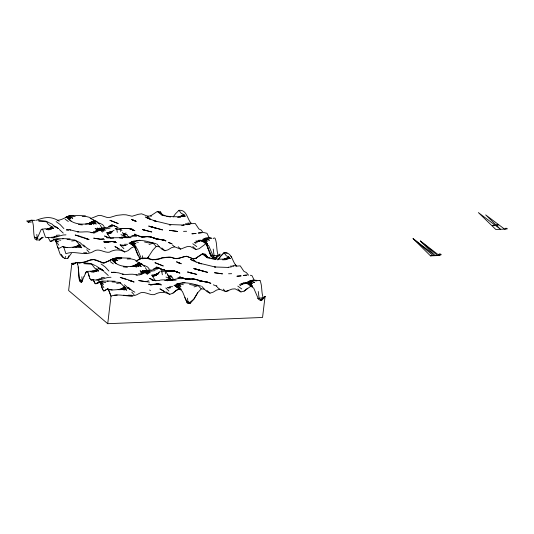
<?xml version="1.0" encoding="UTF-8"?>
<svg xmlns="http://www.w3.org/2000/svg" width="534" height="534" viewBox="0 0 534 534"><rect width="100%" height="100%" fill="white"/><g stroke="black" fill="none" stroke-linecap="round" stroke-linejoin="round"><path stroke-width="0.8" d="M264.03 297.885L265.051 296.55L261.5 300.448L260.719 299.781L265.051 296.544L262.554 317.463L107.728 323.691L111.012 296.15L108.382 289.274L107.554 288.974L103.83 290.95C101.28 288.687 102.067 284.495 99.704 282.079L98.89 281.992L96.053 283.748L95.206 283.634L93.076 279.763L91.314 280.076L90.5 279.642M83.951 276.692L81.589 282.312L80.767 281.959L79.946 281.291L79.286 279.609L78.204 266.987M83.985 276.705L86.248 271.873L87.169 271.399L93.37 271.078L96.4 271.519L92.502 271.159L90.913 271.506M61.176 254.738L62.278 256.58L64.627 258.576L67.725 258.449L68.913 255.753M32.908 220.589L26.7 220.956L28.275 222.211L31.119 220.121L31.967 220.242C34.597 226.062 32.748 232.957 34.917 238.892L36.526 239.899L41.218 229.466L45.256 228.712L51.377 229.113L47.473 228.759L50.623 228.178L53.66 228.525C51.698 225.875 47.833 225.455 46.698 221.777L38.869 221.27M82.71 279.843L81.555 282.306L80.734 281.959M64.627 258.576L65.755 256.387M85.193 273.782L86.288 271.873L87.209 271.392L87.963 272.313L89.825 278.394M265.051 296.544L261.506 300.448L258.549 299.36L253.723 288.113L250.88 286.164L244.118 291.13L240.941 291.924L235.14 288.854L232.036 289.068L225.582 291.524L219.688 289.241L216.497 290.122L213.166 292.178L209.969 293.166L207.065 291.691L204.282 289.154L201.238 288.861L197.687 292.779L193.835 299.207L190.264 303.312L187.227 302.932L182.428 291.471L179.658 288.861L177.215 287.646L174.858 285.69L178.036 284.909L180.946 286.311L177.275 284.035L174.004 285.59M147.277 258.556L152.657 250.373L156.208 246.454L159.252 246.755L162.036 249.285L164.939 250.76L168.143 249.778L171.467 247.716L174.658 246.835L180.552 249.118L187.007 246.661L190.117 246.448L195.918 249.518L199.095 248.724L205.85 243.758L208.701 245.707L213.527 256.954L216.477 258.042L220.021 254.144L215.696 257.375L216.477 258.042L212.599 257.501L211.03 256.173C208.126 250.867 207.686 243.718 203.427 239.279L206.518 239.172L209.475 240.247L205.77 238.237L202.546 239.386L206.518 239.172L207.139 241.234L204.222 239.833L201.011 240.901L204.949 240.994L207.653 244.138L204.222 239.833M197.687 292.779L193.835 299.207L189.483 302.644M492.809 225.341L493.249 225.201M494.284 225.622L493.897 225.728M496.774 224.814L498.282 225.001L496.774 224.901M36.526 239.899L39.583 240.093L40.631 238.551M218.293 259.678L220.609 256.4L224.113 252.836L227.164 253.103M67.725 258.449L71.429 253.283M173.216 216.924L175.519 213.733L179.01 210.309C187.307 209.482 187.067 219.968 191.719 223.699L195.204 223.452L198.862 228.919L201.311 230.141L202.78 232.297L206.972 233.291L209.061 237.517M217.779 259.971L220.549 256.14L224.04 252.716C232.337 251.894 232.096 262.374 236.742 266.106L240.227 265.852L243.891 271.325L246.334 272.547L248.61 275.217M215.696 257.375L219 255.479L220.021 254.144M91.347 222.738L92.462 221.657L95.486 222.144C94.598 219.547 91.227 219.874 89.999 217.471L86.168 216.504L82.216 216.577M135.816 265.678L137.485 264.063L140.509 264.55C139.628 261.947 136.257 262.281 135.029 259.871L131.197 258.91L127.239 258.983M160.173 271.332L155.761 275.25L152.537 276.432L151.823 275.157L155.761 275.25L151.823 275.157M163.384 270.224L164.352 269.37L171.013 279.642L171.814 280.19L168.29 276.652L171.013 279.642L173.33 279.609M244.118 291.123L247.549 288.193M181.814 216.043L183.696 214.461L185.218 216.197L181.293 215.976L184.484 215.089L182.401 216.016M226.216 258.977L228.726 256.867L230.241 258.603L226.323 258.383L229.513 257.495L226.736 258.73M172.989 293.106L176.407 290.276L179.658 288.861L176.407 290.276L172.983 293.106L169.752 294.374C164.659 291.571 159.366 291.711 154.306 294.635C149.039 295.375 144.16 290.342 139.027 293.52C130.436 299.334 120.163 292.385 110.972 296.163L108.342 289.268L107.514 288.947L103.856 291.03C101.3 288.747 102.101 284.529 99.745 282.072L98.85 281.999L96.093 283.734L95.246 283.627L93.116 279.769L91.354 280.07L89.785 278.401M39.583 240.093L43.007 237.263L40.204 238.705M43.007 237.263L40.097 238.878M146.943 258.276L148.812 256.801M76.742 246.821L77.984 245.86L81.014 246.281L75.661 240.547L74.86 240L67.03 239.506M121.151 289.702L123.014 288.267L126.044 288.687L119.89 282.406L112.053 281.912M50.296 228.131L52.152 226.736L48.808 228.912L52.939 227.384L48.434 228.966M75.194 263.235L76.142 262.521L80.06 262.781M94.705 270.998L97.181 269.143L98.69 270.932L94.792 270.571L97.962 269.79L94.525 271.058M180.879 216.524L183.696 214.461L181.24 213.353L179.01 210.309M226.469 258.516L228.726 256.867L226.269 255.759L224.04 252.716M89.098 223.993L92.462 221.657L96.127 223.98L92.462 221.657L89.739 222.745M135.469 265.465L137.485 264.063L141.156 266.386L137.485 264.063L134.768 265.151M115.765 228.645L116.826 229.54L120.644 229.366L120.537 228.712L118.248 228.005L115.144 228.926M76.168 246.588L80.287 245.146L76.168 246.588L79.526 244.298M121.198 288.994L125.316 287.552L121.198 288.994L124.555 286.698M213.253 238.551L214.187 237.924L215.022 238.177C217.378 243.544 216.13 249.785 218.166 255.252L219 255.479M90.153 218.746L98.243 215.529L101.32 215.582L107.254 217.512L110.358 217.325L116.759 215.369L123 214.708L126.071 214.822L132.065 216.257L138.466 214.274L141.603 213.834L147.491 216.15L150.601 215.916L157.296 211.477L160.333 211.851L162.977 215.522M152.283 259.918C158.585 259.257 164.619 256.594 171.1 257.228C176.313 260.212 181.427 257.021 186.633 256.24L192.52 258.549L195.631 258.322L202.326 253.884L205.363 254.251L208.006 257.929M94.505 270.878L97.181 269.143L94.705 268.161L91.728 264.183L83.898 263.676M180.772 216.59L182.187 215.756L185.218 216.197M212.599 257.501L213.527 256.954M225.795 258.997L227.21 258.156L230.241 258.603M114.122 230.227L109.884 232.691L106.793 232.751L110.445 238.344L113.629 238.084M159.152 272.634L154.913 275.097L156.842 274.416M260.719 299.781L262.708 298.639M88.778 223.586L90.092 222.878L93.236 222.384L93.911 223.986L90.092 222.878L93.911 223.986M133.146 266.339L135.122 265.285L138.266 264.791L138.933 266.393L135.122 265.285L138.933 266.393M74.84 263.135L71.73 263.362L73.305 264.617L76.182 262.521L76.989 262.641C79.713 268.435 77.784 275.37 79.987 281.291M111.653 259.424L105.772 262.247L102.628 262.708L96.761 260.238L93.764 259.517L90.64 259.858L84.212 262.067L77.937 262.995M136.771 260.752C141.27 257.568 146.67 257.261 151.543 259.698M136.851 260.832C145.094 254.091 153.118 263.355 161.869 257.855C165.987 257.962 170.206 256.227 174.157 258.216C178.55 259.864 182.388 256.34 186.713 256.327L192.6 258.636L195.718 258.356L202.406 253.937L205.43 254.418L207.619 257.602M128.981 243.19L132.245 241.628L135.329 241.615L138.326 242.343M49.228 228.839L50.623 228.178L49.762 228.165L53.66 228.525M94.258 271.245L95.653 270.584L98.69 270.932M75.374 247.068L77.984 245.86L81.702 247.743L77.984 245.86L77.096 246.047L81.014 246.281M79.506 247.569C73.959 245.927 68.038 248.984 62.491 246.548L58.8 248.544C56.257 246.287 57.038 242.089 54.675 239.673L53.821 239.599L51.024 241.341L50.176 241.234L48.047 237.356L46.284 237.67L45.477 237.236L42.894 229.914L42.139 228.993M141.29 258.483L137.405 249.071L134.628 246.454L131.377 247.869L127.96 250.7L124.722 251.975C119.629 249.164 114.336 249.305 109.283 252.235C104.017 252.969 99.13 247.936 94.004 251.113C85.413 256.927 75.14 249.985 65.942 253.757L64.04 248.003L63.312 246.862L62.491 246.548M91.855 222.918L93.236 222.384M136.884 265.325L138.266 264.791M88.871 223.853L90.934 223.065C82.583 225.261 72.03 224.454 66.737 217.124L69.827 217.031L72.764 218.259L69.073 216.116L65.869 217.158L69.827 217.031L70.488 218.766L67.538 217.625L71.082 221.016M133.206 266.519L135.963 265.471C127.613 267.668 117.059 266.853 111.766 259.524L114.857 259.437L117.794 260.665L114.102 258.523L110.898 259.557L114.857 259.437L115.511 261.173L112.567 260.031L116.112 263.422M112.46 231.783L107.508 234.026L111.586 232.931M105.799 227.644L102.581 228.812L99.571 228.198L101.12 229.673L98.049 229.6L95.099 228.452L98.817 230.381L95.746 230.294L99.664 230.514L96.48 231.382L93.397 231.389M150.828 270.05L147.604 271.219L144.601 270.604L146.149 272.08L143.072 272.006L140.128 270.851L143.846 272.787L140.776 272.7L144.694 272.921L141.503 273.788L138.419 273.795M247.576 281.792L250.793 280.644L256.934 280.864M90.653 222.311L94.772 220.889L91.581 221.764L95.486 222.144M135.683 264.717L139.801 263.295L136.611 264.17L140.509 264.55M72.477 247.562L75.688 246.494L78.792 246.341L76.075 247.028M118.147 289.755L120.717 288.901L123.815 288.74L126.732 290.149L123.014 288.267L122.126 288.453L126.044 288.687M251.347 286.364L249.972 283.4L246.041 283.307L249.251 282.239L252.168 283.641L250.793 280.644L254.504 282.646L251.547 281.578L248.45 281.685L252.682 286.544L249.251 282.239M149.039 244.505L153.145 243.19L156.208 246.454M194.069 286.912L198.174 285.597L201.238 288.861M106.146 227.878L109.343 226.87L112.46 226.623M151.169 270.284L154.373 269.276L157.483 269.029M112.307 259.103L114.87 258.302M165.033 270.885L164.352 269.37L161.081 270.918L161.835 271.859L165.033 270.885L165.547 273.829M114.803 258.322L105.859 262.227L102.715 262.775L93.844 259.604L90.713 259.985L84.285 262.221L79.566 263.015M103.783 238.358L100.592 239.285L93.697 238.164L104.484 239.753M148.812 280.764L145.622 281.692L138.727 280.57L149.507 282.159M97.308 231.656L94.117 232.57L91.054 232.417M142.338 274.062L139.147 274.977L136.083 274.816M126.117 233.031L122.933 233.925L126.812 234.499L128.26 236.782L129.074 237.196L125.991 237.236L122.433 232.397M168.757 276.111L171.147 275.437M179.003 216.61L182.187 215.756L182.962 216.47L179.791 216.584M227.21 258.156L224.026 259.017L227.991 258.877L227.21 258.156L226.323 258.383M156.609 275.337L152.537 276.432L155.474 280.75L159.459 280.423M228.759 290.663L225.575 291.517L223.272 289.148M181.293 215.976L182.187 215.756M108.542 226.403L111.719 225.608M153.565 268.809L156.742 268.008M137.986 255.526L134.294 246.161L129.829 243.284L133.006 242.509L135.923 243.904L132.245 241.628L136.384 247.242M131.845 235.674L135.856 235.167M127.199 237.45L133.52 236.115L136.584 236.302M172.222 279.849L178.55 278.521L181.607 278.708M103.776 229.139L110.051 228.198M148.799 271.546L155.08 270.604M36.018 220.348C44.749 217.084 51.057 215.93 59.221 221.23M201.258 240.62L198.888 241.128L195.818 241.021M247.082 282.853L243.918 283.534L240.847 283.427M204.896 238.344L208.053 237.683L211.13 237.73M249.919 280.75L253.083 280.09L260.051 280.584C262.408 285.95 261.153 292.191 263.189 297.658L257.602 298.519M183.583 278.441L181.38 277.546L183.062 277.914L179.177 277.393C182.888 276.846 186.139 280.13 189.93 279.229L185.992 279.149C194.169 277.373 201.271 281.932 209.268 282.533L199.362 280.817L207.112 281.959L210.897 283.32L206.257 281.885M210.857 254.711L211.03 256.173L218.166 255.252M68.219 216.083L74.466 215.402L85.393 215.789M196.585 241.835L199.743 241.214M113.241 258.489L119.489 257.809L130.416 258.196M241.615 284.242L244.772 283.621M100.405 225.308L101.814 228.011L104.964 227.411M145.435 267.714L146.843 270.418L149.994 269.81M430.484 255.859L432.894 255.406L439.242 255.506L420.398 240.981L435.217 255.666L413.076 238.605L430.484 255.859L439.242 255.506M92.502 271.159L95.653 270.584L94.792 270.571M187.16 224.714L190.311 224.153M50.176 241.234L53.32 240.727M95.206 283.634L98.349 283.133M93.377 233.078L94.952 232.831M159.86 280.156C165.266 279.162 170.706 280.937 176.147 280.076M101.453 229.98L104.591 229.513M146.483 272.387L149.62 271.913M57.605 220.302C63.312 219.995 67.698 215.048 73.599 215.402M181.747 225.662L184.096 225.341M112.3 231.663L109.09 232.096L111.406 232.103M158.131 273.962L154.119 274.503L156.435 274.509M123.007 245.713L123.868 245.74L120.023 244.866L123.007 245.713L126.137 245.306M168.036 288.12L170.379 287.813M144.814 236.942L148.018 236.542L151.876 237.296L147.15 236.609L148.706 236.789M53.347 237.403C57.739 237.39 61.544 234.446 65.976 234.867M98.376 279.809C102.762 279.796 106.573 276.852 111.005 277.273M71.656 241.021L75.661 240.547L80.207 242.736L84.519 246.882M136.811 240.594L139.935 240.22M116.686 283.427L120.684 282.953M181.84 282.993L184.964 282.626M99.571 228.198L103.429 228.926L100.305 229.293L97.362 228.118L101.12 229.673M144.601 270.604L148.459 271.332L145.328 271.699L142.391 270.518L146.149 272.08M114.149 295.369L117.273 295.048M194.296 242.403L197.42 242.102M239.325 284.809L242.443 284.502M201.371 232.737L198.248 233.038L202.246 232.63M115.511 258.109L121.685 258.029M113.095 272.186L118.681 272.881L123.314 274.336L122.473 274.156C127.399 275.17 132.492 273.014 137.258 275.27M246.394 275.143L243.277 275.444L247.269 275.037M183.202 224.827L189.43 224.307M228.225 267.234L231.342 266.94M177.762 277.867L180.879 277.573M53.954 236.442L57.071 236.161M98.984 278.848L102.094 278.568M115.604 258.082L121.779 258.009M167.322 280.644L170.433 280.377M85.513 224.086L88.624 223.833L91.621 224.54L87.81 223.412M130.536 266.493L133.654 266.239L136.651 266.94L132.839 265.819M74.914 263.242L71.843 263.469L68.619 290.529L107.728 323.691M56.31 235.287L59.414 235.1M131.117 237.67C123.014 237.597 114.957 237.77 106.927 237.837M101.34 277.693L104.444 277.506M249.959 281.665L251.547 281.578M28.275 222.211L31.379 222.051M198.121 240.353L201.218 240.193M243.144 282.76L246.247 282.599M135.329 241.615L131.364 241.815C137.939 239.379 145.008 240.574 151.489 242.596M183.356 284.749L180.358 284.021L176.387 284.221C182.962 281.785 190.031 282.98 196.519 284.996M177.548 217.431L180.646 217.291M222.571 259.838L225.675 259.698M505.611 229.086L495.819 229.48L478.371 212.585L500.552 229.293L485.7 214.915L504.577 229.133M186.366 301.376L187.915 301.316L190.264 303.312L187.227 302.932L184.797 297.485M156.162 243.744L152.337 242.73L148.379 242.857L144.534 241.989M201.191 286.151L197.366 285.129L193.401 285.263L189.563 284.395M109.977 225.722L113.936 225.615L117.674 227.337M155.007 268.128L158.965 268.015L162.703 269.743M183.529 231.362L186.62 231.282M60.769 240.287L57.772 239.592L54.675 239.673L58.366 241.855L55.436 240.56L58.833 245.153M228.559 273.762L231.649 273.688M105.799 282.686L102.795 281.999L99.704 282.079L103.389 284.262L100.465 282.967L103.863 287.559M102.001 229.527L98.049 229.6L98.817 230.381M147.03 271.933L143.072 272.006L143.846 272.787M132.559 296.056L123.414 295.215M180.358 284.021L177.275 284.035L181.413 289.648M51.638 237.216L54.722 237.209M57.772 239.592L53.821 239.599L57.025 238.598L63.166 238.811M96.667 279.622L99.751 279.616M102.795 281.999L98.85 281.999L102.054 281.004L108.195 281.211M124.535 244.272L127.613 244.292M169.558 286.678L172.642 286.691M62.331 238.591L70.188 238.865M107.354 280.997L115.217 281.271M112.22 272.28L111.359 272.267L113.689 272.574M493.349 225.201L494.317 225.515M493.77 225.728L492.815 225.441M106.793 232.751L110.732 232.844M201.011 240.901L204.949 240.994M246.041 283.307L249.972 283.4M250.333 275.237L252.001 275.698L254.091 279.923M174.384 271.025L166.501 270.978L173.543 270.845L178.162 272.447L174.384 271.025L170.459 270.898L173.543 270.845L177.388 271.679M126.892 237.683L121.572 237.076M171.921 280.09L166.595 279.476M38.128 220.255L45.911 221.176L52.092 224.12L55.176 227.237M83.157 262.661L90.94 263.576L95.493 265.685M169.311 224.974L170.847 225.048M31.967 220.242L35.03 220.382M110.872 225.441L113.936 225.615L111.479 224.494M103.89 231.275L100.058 230.321L103.135 230.374L102.321 229.954L105.358 230.348M155.901 267.848L158.965 268.015L158.117 267.881L161.882 269.383M148.919 273.682L145.088 272.727L148.158 272.781L147.351 272.36L150.381 272.747M182.962 216.47C175.913 217.004 168.978 216.864 162.029 215.229L157.296 211.477L161.008 213.433L161.709 214.781M227.991 258.877C220.942 259.411 214.001 259.27 207.052 257.635L202.326 253.884L206.037 255.839L206.738 257.181M122.213 245.113L125.27 245.313M167.242 287.519L170.299 287.719M183.542 225.034L169.545 224.56L170.399 224.66L153.378 220.529L156.355 221.45L150.922 219.434M211.905 238.458L205.77 238.237L206.518 239.172M228.572 267.441L214.575 266.967L215.422 267.06L198.408 262.935L201.378 263.856L196.786 262.094M92.235 232.864C87.463 230.615 82.37 232.771 77.443 231.749L78.291 231.93L69.794 229.76L66.329 229.86L68.659 230.167M48.047 237.356L54.134 238.017M93.076 279.763L99.164 280.423M158.184 239.205L162.089 239.552L165.867 240.914L162.089 239.552L165.053 240.52L154.333 238.411L158.184 239.205L153.538 237.844L156.489 238.938L164.238 240.126L161.235 239.479M75.187 216.544L69.073 216.116L69.827 217.031M120.217 258.95L114.102 258.523L114.857 259.437M185.992 279.149C189.643 279.95 193.341 278.214 196.899 279.703L192.173 279.015L196.065 279.469L200.671 281.198L201.518 281.345L198.561 280.243L203.207 281.612M187.855 223.045L190.898 223.352M232.877 265.445L236.749 266.106M140.115 236.642L143.145 237.096M185.925 279.122L189.043 279.449L185.899 279.162M185.558 223.666L188.602 223.986M230.588 266.072L233.632 266.393M179.177 277.393L182.221 277.713M151.956 280.243L155.848 280.684M78.438 224.474L82.329 224.927M123.467 266.88L127.359 267.334M46.031 229.48L49.068 229.847M91.054 271.886L94.097 272.253M119.616 237.957L122.653 238.338M164.646 280.363L167.683 280.744M123.775 234.099L126.812 234.499M167.462 274.803L168.804 276.505L171.835 276.899L173.29 279.189L174.104 279.602M103.429 228.926L101.814 228.011M148.459 271.332L146.843 270.418M259.951 300.235L261.506 300.448M168.737 276.445L171.835 276.899M166.701 216.337L170.573 216.991M155.641 238.798L156.489 238.938L149.74 236.555L141.817 236.869L140.969 236.742L144.901 236.822L141.817 236.869L137.191 235.307M211.731 258.743L215.596 259.397M63.312 246.862L67.177 247.589M108.342 289.268L112.2 289.995M143.272 229.8L151.769 231.99L142.438 229.573L146.263 230.595M188.302 272.207L196.792 274.396L187.467 271.98L191.292 273.001M152.47 227.117L162.616 229.934L148.652 226.049L155.441 228.045L149.473 226.423L153.311 227.31M198.341 269.71L194.503 268.829L207.646 272.34L202.139 270.945M83.711 252.642L86.708 253.323L85.947 252.509M128.741 295.048L131.738 295.729L130.97 294.915M107.514 288.947C113.061 291.39 118.989 288.333 124.535 289.969M82.783 237.677L83.618 237.87M129.829 243.284L133.667 244.198L139.788 259.037L139.541 256.747M174.858 285.69L178.696 286.604L179.324 288.567L175.653 286.264L178.696 286.604L178.036 284.909M202.887 271.138L205.129 271.719L193.682 268.455L200.47 270.451L197.5 269.523M156.409 273.909L157.904 274.296M84.385 238.077L88.264 239.285L81.528 236.789M128.647 280.277L133.286 281.692L126.558 279.195M80.707 236.462L75.207 235.007L81.956 237.383M125.737 278.868L120.237 277.413L123.194 278.454M72.511 264.37L73.345 264.617M161.261 214.388L165.073 215.549M206.291 256.794L210.102 257.955M259.217 280.33L260.051 280.584M195.09 243.003L195.918 243.284M240.12 285.41L240.947 285.69M109.143 237.884L104.564 235.975L107.461 237.53M154.172 280.29L149.587 278.381L152.484 279.936M104.243 263.636L102.628 262.708M123.955 278.721L126.224 279.522M184.317 278.741L185.144 279.042M112.26 225.181L116.853 226.977M98.209 268.121L102.034 269.79L99.15 268.108L102.822 270.398L99.971 268.469L103.603 271.098L100.766 269.029M158.117 267.881L161.068 268.989L156.509 266.9M151.042 237.063L154.813 238.498M120.998 234.62L127.659 237.71M166.027 277.026L172.689 280.116M213.313 284.809L217.084 286.251L216.257 285.93M195.951 261.84L190.571 259.397L193.462 261.006M98.069 223.199L98.897 223.526L96.1 221.136L99.678 224.193M250.66 284.896L246.888 283.414L250.88 286.164M136.35 235.14L139.287 236.335M38.014 238.765L34.256 237.203L37.233 238.097L36.806 234.419M82.289 280.857L79.286 279.609L82.263 280.504L81.835 276.826M69.794 229.76L70.615 230.101M114.823 272.166L115.644 272.507M147.15 217.979L150.087 219.207L145.542 216.991L148.432 218.6M127.072 287.686L130.863 289.622A66.637 27.821 87.7 0 0 133.253 291.317L134.875 292.171M150.601 215.916L151.422 216.27M195.631 258.322L196.452 258.676M66.737 217.124L70.488 218.766M111.766 259.524L115.511 261.173M89.845 249.765L88.223 248.911A66.637 27.821 87.7 0 1 85.834 247.222L83.511 244.979M54.027 225.889L58.573 228.699L55.743 226.623M93.163 219.908L96.881 221.804L93.984 220.222M138.186 262.314L141.91 264.203L144.707 266.599M123.881 236.275L126.064 237.41M168.911 278.681L171.814 280.19M124.422 284.715L129.548 289.288M127.152 287.679L130.863 289.622M203.427 239.279L207.139 241.234M248.45 281.685L252.168 283.641M139.014 262.628L141.91 264.203L141.123 263.542L143.92 265.925M134.628 246.454L130.623 243.858L133.667 244.198L133.006 242.509M152.337 242.73L153.145 243.19M197.366 285.129L198.174 285.597M65.135 219.16L68.312 221.497M110.164 261.567L113.342 263.903M63.232 233.091L59.341 229.487M108.255 275.497L104.37 271.893M96.314 266.039L98.697 267.781L100.198 269.643M172.295 244.926L174.658 246.835M217.325 287.332L219.688 289.241M99.444 223.052L102.702 224.707L104.197 226.616M144.474 265.458L147.724 267.113L149.226 269.023M164.939 250.76L161.822 247.956M209.969 293.166L206.852 290.363M196.759 246.588L192.787 243.724M241.789 288.994L237.81 286.131M205.85 243.758L201.865 241.008L205.63 242.496L211.811 256.841L209.328 251.794M100.913 230.368L102.428 232.143M145.942 272.774L147.457 274.549M89.051 252.295L86.768 249.738M134.081 294.701L131.798 292.145M420.398 240.981L437.266 255.279M413.076 238.605L432.894 255.406M104.651 247.629L105.432 248.317M149.68 290.035L150.461 290.723M120.731 249.291L124.722 251.975M165.76 291.697L169.752 294.381M196.378 262.394L192.52 258.549M120.804 245.553L123.888 248.657M165.834 287.959L168.918 291.063M156.983 244.118L159.252 246.755M202.006 286.524L204.282 289.154M56.097 221.57L60.062 224.48L63.886 228.605M101.126 263.976L105.091 266.887L108.916 271.012M195.918 249.518L192.827 246.468M240.941 291.924L237.857 288.874M130.082 288.947L128.54 287.385M147.491 216.15L150.568 219.287M126.198 237.196L123.261 234.246L124.896 236.041M180.552 249.118L178.243 246.741M179.791 276.345L180.565 277.133M134.768 233.939L135.536 234.726M235.16 264.911L235.928 265.758M87.169 271.399L87.923 272.313M168.804 276.505L170.273 278.635M120.537 228.679L121.959 230.688M61.383 254.758L63.065 257.248L60.295 254.598L57.338 246.321M231.022 256.187L231.749 257.315M76.989 262.641L77.684 264.083M205.363 254.251L206.037 255.839M160.333 211.851L161.008 213.433M206.318 243.965L208.674 250.059M259.15 298.453L258.256 291.491M214.127 256.046L213.226 249.084M88.557 274.216L89.158 276.452M161.835 271.859L162.349 274.77M116.826 229.54L117.32 232.363M120.21 229.667L120.517 231.429M187.427 298.179L187.915 301.316M142.398 255.773L142.885 258.91M123.014 288.267L119.749 289.775L123.815 288.74L123.014 288.267M135.035 234.813L134.147 234.993L138.032 235.507L135.035 234.813M108.515 242.096L104.557 242.222L112.534 241.488L115.578 241.842L111.666 241.515L116.359 242.496L112.534 241.488L105.378 242.549L108.515 242.096M153.545 284.502L149.587 284.622L157.563 283.894L160.607 284.242L156.696 283.921L161.388 284.902L157.563 283.894L150.408 284.956L153.545 284.502M195.978 233.478L191.993 233.805L195.978 233.478M241.008 275.884L237.023 276.212L241.008 275.884M128.52 228.439L120.624 228.479L128.52 228.439L132.365 229.273L128.52 228.439M126.298 228.465L125.43 228.492L129.362 228.619L133.133 230.041L129.362 228.619L126.298 228.465M169.578 271.025L165.647 270.885L169.578 271.025M107.634 242.256L103.743 241.822L107.634 242.256M152.664 284.662L148.772 284.228L152.664 284.662M177.355 231.442L169.598 230.334L177.355 231.442M222.384 273.842L214.621 272.74L222.384 273.842M134.788 230.675L131.01 229.253L134.788 230.675M179.811 273.081L176.04 271.659L179.811 273.081M111.539 220.896L109.884 220.295L118.248 223.572L111.539 220.896M156.569 263.302L154.913 262.701L163.277 265.979L156.569 263.302M86.128 238.564L85.3 238.257L89.078 239.653L86.128 238.564M131.157 280.964L130.329 280.664L134.107 282.052L131.157 280.964M136.143 221.33L132.372 219.881L136.143 221.33M181.173 263.736L177.401 262.287L181.173 263.736M171.227 243.524L168.283 242.403L172.055 243.844L171.227 243.524M135.322 221.023L131.558 219.461L135.322 221.023M180.345 263.429L176.587 261.867L180.345 263.429M115.711 246.935L114.903 246.468L119.389 249.158L115.711 246.935M160.734 289.341L159.926 288.874L164.419 291.564L160.734 289.341M439.382 254.912A1.035 0.334 6.8 0 0 440.971 254.818A1.035 0.334 6.8 0 0 439.482 254.338A1.035 0.334 6.8 0 0 439.382 254.912M439.422 254.544A1.035 0.334 6.8 0 0 441.011 254.451A1.035 0.334 6.8 0 0 439.529 253.97A1.035 0.334 6.8 0 0 439.422 254.544M505.711 228.852A1.035 0.334 6.8 0 0 507.3 228.759A1.035 0.334 6.8 0 0 505.811 228.278A1.035 0.334 6.8 0 0 505.711 228.852"/></g></svg>
